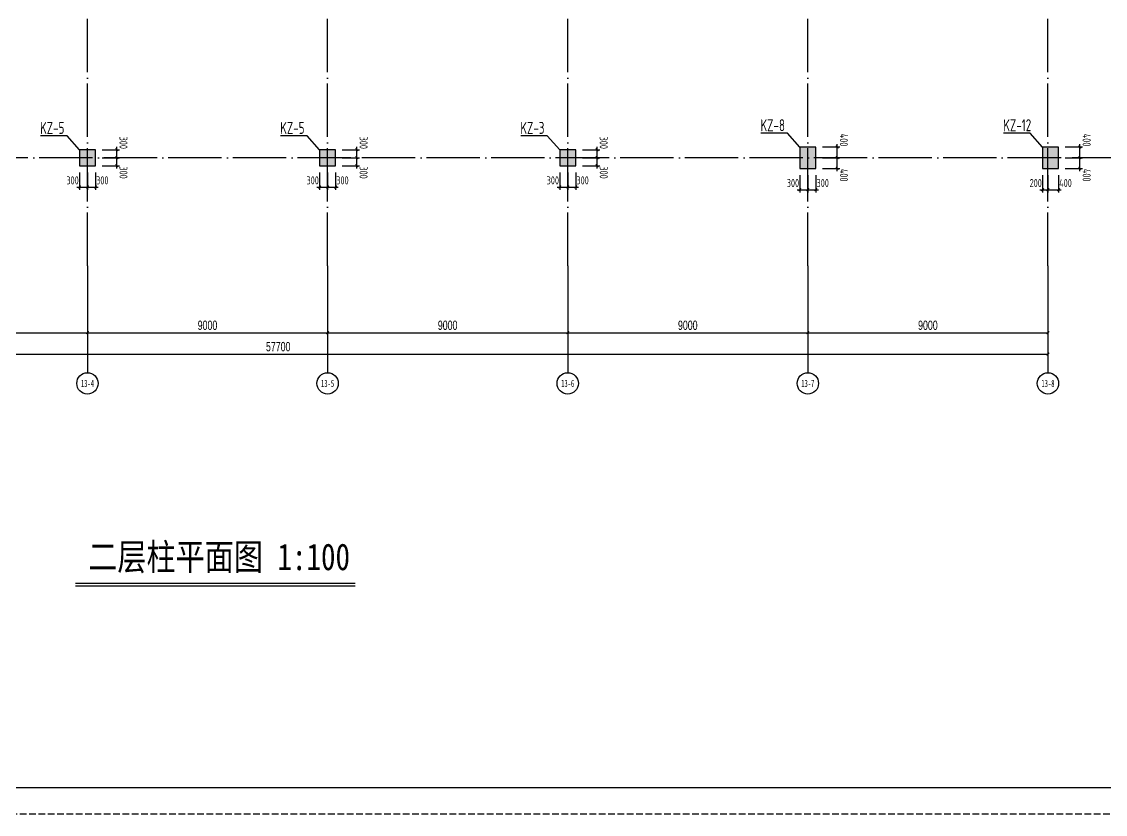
# Model space of a CAD drawing. Extents: x -67167 to 417929, y -86205 to 407116.
# Drawn here: x 103177 to 143792, y 91099 to 120801 of the extents above; entities that cross this region are included whole.
import ezdxf
from ezdxf.enums import TextEntityAlignment as Align

# ---------------------------------------------------------------- set-up
doc = ezdxf.new("R2010")
doc.units = 0
doc.header["$LTSCALE"] = 1000
doc.linetypes.add('DASH', pattern=[0.35, 0.25, -0.1])
doc.linetypes.add('DOTE', pattern=[2.42, 2, -0.2, 0.02, -0.2])
doc.layers.get('Defpoints').update_dxf_attribs({"color": 165})
for name, color, linetype in [('AXIS', 3, 'DOTE'), ('AXIS_TEXT', 7, 'Continuous'), ('COLU', 6, 'Continuous'), ('COLU_DIM', 3, 'Continuous'), ('COLU_HATCH', 251, 'Continuous'), ('COLU_NUM', 7, 'Continuous'), ('s-beam', 4, 'DASH'), ('s-num', 90, 'Continuous'), ('X-104 13#平面$0$01-标注_轴线坐标', 132, 'Continuous'), ('X-104 13#平面$0$02-TEXT_轴号', 7, 'Continuous')]:
    doc.layers.add(name, color=color, linetype=linetype)
doc.styles.add('-宋体', font='simhei.ttf', dxfattribs={"width": 0.8})
doc.styles.add('COMPLEX', font='COMPLEX')
doc.styles.add('TSSD_Bold', font='tssdeng2.shx', dxfattribs={"width": 0.7, "bigfont": 'china.shx'})
doc.styles.add('TSSD_Dimension', font='Tssdeng.shx', dxfattribs={"width": 0.7, "bigfont": 'hztxt.shx'})
doc.styles.add('X-104 13#平面$0$_TCH_AXIS', font='STXIHEI.TTF', dxfattribs={"width": 0.75})
doc.styles.add('X-104 13#平面$0$_TCH_DIM_T3', font='', dxfattribs={"width": 0.705882})
doc.styles.get('X-104 13#平面$0$_TCH_DIM_T3').set_extended_font_data('FZXiHei I-Z08S')
doc.dimstyles.new('TSSD_100_100', dxfattribs={"dimtxt": 300, "dimasz": 100, "dimexe": 100, "dimexo": 250, "dimgap": 100, "dimtad": 1, "dimdec": 0, "dimzin": 0, "dimdsep": 46, "dimtxsty": 'TSSD_Dimension', "dimblk": 'ARCHTICK', "dimblk1": 'ARCHTICK', "dimblk2": 'ARCHTICK', "dimcen": 0, "dimdle": 100, "dimclrt": 7, "dimadec": 0, "dimazin": 0, "dimtfac": 1, "dimtdec": 0, "dimtix": 1, "dimtmove": 2, "dimatfit": 3, "dimfxl": 1, "dimtolj": 1, "dimtzin": 0, "dimarcsym": 0})
doc.dimstyles.new('X-104 13#平面$0$_TCH_ARCH&&100', dxfattribs={"dimtxt": 350, "dimasz": 100, "dimexe": 250, "dimexo": 300, "dimgap": 100, "dimtad": 1, "dimdec": 0, "dimzin": 0, "dimdsep": 46, "dimtxsty": 'X-104 13#平面$0$_TCH_DIM_T3', "dimblk": 'X-104 13#平面$0$_ArchTick', "dimcen": 0.09, "dimclrt": 7, "dimazin": 2, "dimtfac": 1, "dimtdec": 0, "dimtix": 1, "dimtmove": 2, "dimatfit": 3, "dimfxl": 1, "dimtolj": 1, "dimtzin": 0, "dimarcsym": 0})

# ---------------------------------------------------------------- blocks, each defined once
blk = doc.blocks.new('_AXISO')
blk.add_circle((0, 0), 0.5)
at = {"layer": 'AXIS_TEXT', "style": 'COMPLEX', "width": 1.041667}
blk.add_attdef('A', text='', height=0.56, dxfattribs=at).set_placement((-0.25, -0.28), (0.25, -0.28), align=Align.FIT)
blk = doc.blocks.new('X-104 13#平面$0$_ArchTick')
at = {"color": 0, "linetype": 'ByBlock', "const_width": 0.4}
blk.add_lwpolyline([(-0.5, -0.5), (0.5, 0.5)], dxfattribs=at)
blk = doc.blocks.new('*D135')
at = {"layer": 'Defpoints', "color": 0, "transparency": 16777216}
for p in [(83942, 111647), (141642, 111647), (141642, 108347)]:
    blk.add_point(p, dxfattribs=at)
at = {"layer": 'X-104 13#平面$0$01-标注_轴线坐标', "color": 0, "lineweight": -2, "transparency": 16777216}
for p, q in [((83942, 111347), (83942, 108097)), ((141642, 111347), (141642, 108097)), ((83942, 108347), (141642, 108347))]:
    blk.add_line(p, q, dxfattribs=at)
at = {"layer": 'X-104 13#平面$0$01-标注_轴线坐标', "color": 0, "lineweight": -2, "transparency": 16777216, "xscale": 100, "yscale": 100, "zscale": 100, "rotation": 180}
blk.add_blockref('X-104 13#平面$0$_ArchTick', (83942, 108347), dxfattribs=at)
at = {"layer": 'X-104 13#平面$0$01-标注_轴线坐标', "color": 0, "lineweight": -2, "transparency": 16777216, "xscale": 100, "yscale": 100, "zscale": 100}
blk.add_blockref('X-104 13#平面$0$_ArchTick', (141642, 108347), dxfattribs=at)
at = {"layer": 'X-104 13#平面$0$01-标注_轴线坐标', "color": 7, "transparency": 16777216, "insert": (112792, 108622), "char_height": 350, "attachment_point": 5, "style": 'X-104 13#平面$0$_TCH_DIM_T3'}
blk.add_mtext('\\A1;57700', dxfattribs=at)
blk = doc.blocks.new('*D138')
at = {"layer": 'Defpoints', "color": 0, "transparency": 16777216}
for p in [(96642, 111647), (105642, 111647), (105642, 109147)]:
    blk.add_point(p, dxfattribs=at)
at = {"layer": 'X-104 13#平面$0$01-标注_轴线坐标', "color": 0, "lineweight": -2, "transparency": 16777216}
for p, q in [((96642, 111347), (96642, 108897)), ((105642, 111347), (105642, 108897)), ((96642, 109147), (105642, 109147))]:
    blk.add_line(p, q, dxfattribs=at)
at = {"layer": 'X-104 13#平面$0$01-标注_轴线坐标', "color": 0, "lineweight": -2, "transparency": 16777216, "xscale": 100, "yscale": 100, "zscale": 100, "rotation": 180}
blk.add_blockref('X-104 13#平面$0$_ArchTick', (96642, 109147), dxfattribs=at)
at = {"layer": 'X-104 13#平面$0$01-标注_轴线坐标', "color": 0, "lineweight": -2, "transparency": 16777216, "xscale": 100, "yscale": 100, "zscale": 100}
blk.add_blockref('X-104 13#平面$0$_ArchTick', (105642, 109147), dxfattribs=at)
at = {"layer": 'X-104 13#平面$0$01-标注_轴线坐标', "color": 7, "transparency": 16777216, "insert": (101142, 109422), "char_height": 350, "attachment_point": 5, "style": 'X-104 13#平面$0$_TCH_DIM_T3'}
blk.add_mtext('\\A1;9000', dxfattribs=at)
blk = doc.blocks.new('*D139')
at = {"layer": 'Defpoints', "color": 0, "transparency": 16777216}
for p in [(105642, 111647), (114642, 111647), (114642, 109147)]:
    blk.add_point(p, dxfattribs=at)
at = {"layer": 'X-104 13#平面$0$01-标注_轴线坐标', "color": 0, "lineweight": -2, "transparency": 16777216}
for p, q in [((105642, 111347), (105642, 108897)), ((114642, 111347), (114642, 108897)), ((105642, 109147), (114642, 109147))]:
    blk.add_line(p, q, dxfattribs=at)
at = {"layer": 'X-104 13#平面$0$01-标注_轴线坐标', "color": 0, "lineweight": -2, "transparency": 16777216, "xscale": 100, "yscale": 100, "zscale": 100, "rotation": 180}
blk.add_blockref('X-104 13#平面$0$_ArchTick', (105642, 109147), dxfattribs=at)
at = {"layer": 'X-104 13#平面$0$01-标注_轴线坐标', "color": 0, "lineweight": -2, "transparency": 16777216, "xscale": 100, "yscale": 100, "zscale": 100}
blk.add_blockref('X-104 13#平面$0$_ArchTick', (114642, 109147), dxfattribs=at)
at = {"layer": 'X-104 13#平面$0$01-标注_轴线坐标', "color": 7, "transparency": 16777216, "insert": (110142, 109422), "char_height": 350, "attachment_point": 5, "style": 'X-104 13#平面$0$_TCH_DIM_T3'}
blk.add_mtext('\\A1;9000', dxfattribs=at)
blk = doc.blocks.new('*D140')
at = {"layer": 'Defpoints', "color": 0, "transparency": 16777216}
for p in [(114642, 111647), (123642, 111647), (123642, 109147)]:
    blk.add_point(p, dxfattribs=at)
at = {"layer": 'X-104 13#平面$0$01-标注_轴线坐标', "color": 0, "lineweight": -2, "transparency": 16777216}
for p, q in [((114642, 111347), (114642, 108897)), ((123642, 111347), (123642, 108897)), ((114642, 109147), (123642, 109147))]:
    blk.add_line(p, q, dxfattribs=at)
at = {"layer": 'X-104 13#平面$0$01-标注_轴线坐标', "color": 0, "lineweight": -2, "transparency": 16777216, "xscale": 100, "yscale": 100, "zscale": 100, "rotation": 180}
blk.add_blockref('X-104 13#平面$0$_ArchTick', (114642, 109147), dxfattribs=at)
at = {"layer": 'X-104 13#平面$0$01-标注_轴线坐标', "color": 0, "lineweight": -2, "transparency": 16777216, "xscale": 100, "yscale": 100, "zscale": 100}
blk.add_blockref('X-104 13#平面$0$_ArchTick', (123642, 109147), dxfattribs=at)
at = {"layer": 'X-104 13#平面$0$01-标注_轴线坐标', "color": 7, "transparency": 16777216, "insert": (119142, 109422), "char_height": 350, "attachment_point": 5, "style": 'X-104 13#平面$0$_TCH_DIM_T3'}
blk.add_mtext('\\A1;9000', dxfattribs=at)
blk = doc.blocks.new('*D141')
at = {"layer": 'Defpoints', "color": 0, "transparency": 16777216}
for p in [(123642, 111647), (132642, 111647), (132642, 109147)]:
    blk.add_point(p, dxfattribs=at)
at = {"layer": 'X-104 13#平面$0$01-标注_轴线坐标', "color": 0, "lineweight": -2, "transparency": 16777216}
for p, q in [((123642, 111347), (123642, 108897)), ((132642, 111347), (132642, 108897)), ((123642, 109147), (132642, 109147))]:
    blk.add_line(p, q, dxfattribs=at)
at = {"layer": 'X-104 13#平面$0$01-标注_轴线坐标', "color": 0, "lineweight": -2, "transparency": 16777216, "xscale": 100, "yscale": 100, "zscale": 100, "rotation": 180}
blk.add_blockref('X-104 13#平面$0$_ArchTick', (123642, 109147), dxfattribs=at)
at = {"layer": 'X-104 13#平面$0$01-标注_轴线坐标', "color": 0, "lineweight": -2, "transparency": 16777216, "xscale": 100, "yscale": 100, "zscale": 100}
blk.add_blockref('X-104 13#平面$0$_ArchTick', (132642, 109147), dxfattribs=at)
at = {"layer": 'X-104 13#平面$0$01-标注_轴线坐标', "color": 7, "transparency": 16777216, "insert": (128142, 109422), "char_height": 350, "attachment_point": 5, "style": 'X-104 13#平面$0$_TCH_DIM_T3'}
blk.add_mtext('\\A1;9000', dxfattribs=at)
blk = doc.blocks.new('*D142')
at = {"layer": 'Defpoints', "color": 0, "transparency": 16777216}
for p in [(132642, 111647), (141642, 111647), (141642, 109147)]:
    blk.add_point(p, dxfattribs=at)
at = {"layer": 'X-104 13#平面$0$01-标注_轴线坐标', "color": 0, "lineweight": -2, "transparency": 16777216}
for p, q in [((132642, 111347), (132642, 108897)), ((141642, 111347), (141642, 108897)), ((132642, 109147), (141642, 109147))]:
    blk.add_line(p, q, dxfattribs=at)
at = {"layer": 'X-104 13#平面$0$01-标注_轴线坐标', "color": 0, "lineweight": -2, "transparency": 16777216, "xscale": 100, "yscale": 100, "zscale": 100, "rotation": 180}
blk.add_blockref('X-104 13#平面$0$_ArchTick', (132642, 109147), dxfattribs=at)
at = {"layer": 'X-104 13#平面$0$01-标注_轴线坐标', "color": 0, "lineweight": -2, "transparency": 16777216, "xscale": 100, "yscale": 100, "zscale": 100}
blk.add_blockref('X-104 13#平面$0$_ArchTick', (141642, 109147), dxfattribs=at)
at = {"layer": 'X-104 13#平面$0$01-标注_轴线坐标', "color": 7, "transparency": 16777216, "insert": (137142, 109422), "char_height": 350, "attachment_point": 5, "style": 'X-104 13#平面$0$_TCH_DIM_T3'}
blk.add_mtext('\\A1;9000', dxfattribs=at)
blk = doc.blocks.new('图框-A1')
for points, const_width in [([(0, 0), (841, 0), (841, 594), (0, 594)], 0.05), ([(766, 584), (25, 584), (25, 10), (766, 10)], 0.5)]:
    blk.add_lwpolyline(points, close=True, dxfattribs=dict(const_width=const_width))
at = {"const_width": 0.05}
blk.add_lwpolyline([(420.5, 0), (420.5, 2)], dxfattribs=at)
blk = doc.blocks.new('_ArchTick')
at = {"color": 0, "linetype": 'ByBlock', "const_width": 0.4}
blk.add_lwpolyline([(-0.5, -0.5), (0.5, 0.5)], dxfattribs=at)
blk = doc.blocks.new('*D174')
at = {"layer": 'COLU_DIM', "color": 0, "lineweight": -2, "transparency": 16777216}
for p, q in [((105342, 115155), (105342, 114505)), ((105642, 115155), (105642, 114505)), ((105242, 114605), (105742, 114605))]:
    blk.add_line(p, q, dxfattribs=at)
at = {"layer": 'Defpoints', "color": 0, "transparency": 16777216}
for p in [(105342, 115405), (105642, 115405), (105642, 114605)]:
    blk.add_point(p, dxfattribs=at)
at = {"layer": 'COLU_DIM', "color": 0, "lineweight": -2, "transparency": 16777216, "xscale": 100, "yscale": 100, "zscale": 100}
for p, rotation in [((105342, 114605), 180.0000006761821), ((105642, 114605), 6.761820577246511e-07)]:
    blk.add_blockref('_ArchTick', p, dxfattribs=dict(at, rotation=rotation))
at = {"layer": 'COLU_DIM', "color": 7, "transparency": 16777216, "insert": (105084, 114855), "char_height": 300, "attachment_point": 5, "rotation": 0, "style": 'TSSD_Dimension'}
blk.add_mtext('\\A1;300', dxfattribs=at)
blk = doc.blocks.new('*D175')
at = {"layer": 'COLU_DIM', "color": 0, "lineweight": -2, "transparency": 16777216}
for p, q in [((105642, 115155), (105642, 114505)), ((105942, 115155), (105942, 114505)), ((105542, 114605), (106042, 114605))]:
    blk.add_line(p, q, dxfattribs=at)
at = {"layer": 'Defpoints', "color": 0, "transparency": 16777216}
for p in [(105642, 115405), (105942, 115405), (105942, 114605)]:
    blk.add_point(p, dxfattribs=at)
at = {"layer": 'COLU_DIM', "color": 0, "lineweight": -2, "transparency": 16777216, "xscale": 100, "yscale": 100, "zscale": 100}
for p, rotation in [((105642, 114605), 180.0000006761821), ((105942, 114605), 6.761820577246511e-07)]:
    blk.add_blockref('_ArchTick', p, dxfattribs=dict(at, rotation=rotation))
at = {"layer": 'COLU_DIM', "color": 7, "transparency": 16777216, "insert": (106200, 114855), "char_height": 300, "attachment_point": 5, "rotation": 0, "style": 'TSSD_Dimension'}
blk.add_mtext('\\A1;300', dxfattribs=at)
blk = doc.blocks.new('*D176')
at = {"layer": 'COLU_DIM', "color": 0, "lineweight": -2, "transparency": 16777216}
for p, q in [((106742, 115305), (106742, 115805)), ((106192, 115705), (106842, 115705)), ((106192, 115405), (106842, 115405))]:
    blk.add_line(p, q, dxfattribs=at)
at = {"layer": 'Defpoints', "color": 0, "transparency": 16777216}
for p in [(105942, 115705), (105942, 115405), (106742, 115705)]:
    blk.add_point(p, dxfattribs=at)
at = {"layer": 'COLU_DIM', "color": 0, "lineweight": -2, "transparency": 16777216, "xscale": 100, "yscale": 100, "zscale": 100}
for p, rotation in [((106742, 115705), 90.00000067659894), ((106742, 115405), 270.0000006765989)]:
    blk.add_blockref('_ArchTick', p, dxfattribs=dict(at, rotation=rotation))
at = {"layer": 'COLU_DIM', "color": 7, "transparency": 16777216, "insert": (106992, 115147), "char_height": 300, "attachment_point": 5, "rotation": 270, "style": 'TSSD_Dimension'}
blk.add_mtext('\\A1;300', dxfattribs=at)
blk = doc.blocks.new('*D177')
at = {"layer": 'COLU_DIM', "color": 0, "lineweight": -2, "transparency": 16777216}
for p, q in [((106192, 116005), (106842, 116005)), ((106742, 115605), (106742, 116105)), ((106192, 115705), (106842, 115705))]:
    blk.add_line(p, q, dxfattribs=at)
at = {"layer": 'Defpoints', "color": 0, "transparency": 16777216}
for p in [(105942, 116005), (106742, 116005), (105942, 115705)]:
    blk.add_point(p, dxfattribs=at)
at = {"layer": 'COLU_DIM', "color": 0, "lineweight": -2, "transparency": 16777216, "xscale": 100, "yscale": 100, "zscale": 100}
for p, rotation in [((106742, 116005), 90.00000067659894), ((106742, 115705), 270.0000006765989)]:
    blk.add_blockref('_ArchTick', p, dxfattribs=dict(at, rotation=rotation))
at = {"layer": 'COLU_DIM', "color": 7, "transparency": 16777216, "insert": (106992, 116263), "char_height": 300, "attachment_point": 5, "rotation": 270, "style": 'TSSD_Dimension'}
blk.add_mtext('\\A1;300', dxfattribs=at)
blk = doc.blocks.new('*D178')
at = {"layer": 'COLU_DIM', "color": 0, "lineweight": -2, "transparency": 16777216}
for p, q in [((114342, 115155), (114342, 114505)), ((114642, 115155), (114642, 114505)), ((114242, 114605), (114742, 114605))]:
    blk.add_line(p, q, dxfattribs=at)
at = {"layer": 'Defpoints', "color": 0, "transparency": 16777216}
for p in [(114342, 115405), (114642, 115405), (114642, 114605)]:
    blk.add_point(p, dxfattribs=at)
at = {"layer": 'COLU_DIM', "color": 0, "lineweight": -2, "transparency": 16777216, "xscale": 100, "yscale": 100, "zscale": 100}
for p, rotation in [((114342, 114605), 180.0000006761821), ((114642, 114605), 6.761820577246511e-07)]:
    blk.add_blockref('_ArchTick', p, dxfattribs=dict(at, rotation=rotation))
at = {"layer": 'COLU_DIM', "color": 7, "transparency": 16777216, "insert": (114084, 114855), "char_height": 300, "attachment_point": 5, "rotation": 0, "style": 'TSSD_Dimension'}
blk.add_mtext('\\A1;300', dxfattribs=at)
blk = doc.blocks.new('*D179')
at = {"layer": 'COLU_DIM', "color": 0, "lineweight": -2, "transparency": 16777216}
for p, q in [((114642, 115155), (114642, 114505)), ((114942, 115155), (114942, 114505)), ((114542, 114605), (115042, 114605))]:
    blk.add_line(p, q, dxfattribs=at)
at = {"layer": 'Defpoints', "color": 0, "transparency": 16777216}
for p in [(114642, 115405), (114942, 115405), (114942, 114605)]:
    blk.add_point(p, dxfattribs=at)
at = {"layer": 'COLU_DIM', "color": 0, "lineweight": -2, "transparency": 16777216, "xscale": 100, "yscale": 100, "zscale": 100}
for p, rotation in [((114642, 114605), 180.0000006761821), ((114942, 114605), 6.761820577246511e-07)]:
    blk.add_blockref('_ArchTick', p, dxfattribs=dict(at, rotation=rotation))
at = {"layer": 'COLU_DIM', "color": 7, "transparency": 16777216, "insert": (115200, 114855), "char_height": 300, "attachment_point": 5, "rotation": 0, "style": 'TSSD_Dimension'}
blk.add_mtext('\\A1;300', dxfattribs=at)
blk = doc.blocks.new('*D180')
at = {"layer": 'COLU_DIM', "color": 0, "lineweight": -2, "transparency": 16777216}
for p, q in [((115742, 115305), (115742, 115805)), ((115192, 115705), (115842, 115705)), ((115192, 115405), (115842, 115405))]:
    blk.add_line(p, q, dxfattribs=at)
at = {"layer": 'Defpoints', "color": 0, "transparency": 16777216}
for p in [(114942, 115705), (114942, 115405), (115742, 115705)]:
    blk.add_point(p, dxfattribs=at)
at = {"layer": 'COLU_DIM', "color": 0, "lineweight": -2, "transparency": 16777216, "xscale": 100, "yscale": 100, "zscale": 100}
for p, rotation in [((115742, 115705), 90.00000067659894), ((115742, 115405), 270.0000006765989)]:
    blk.add_blockref('_ArchTick', p, dxfattribs=dict(at, rotation=rotation))
at = {"layer": 'COLU_DIM', "color": 7, "transparency": 16777216, "insert": (115992, 115147), "char_height": 300, "attachment_point": 5, "rotation": 270, "style": 'TSSD_Dimension'}
blk.add_mtext('\\A1;300', dxfattribs=at)
blk = doc.blocks.new('*D181')
at = {"layer": 'COLU_DIM', "color": 0, "lineweight": -2, "transparency": 16777216}
for p, q in [((115192, 116005), (115842, 116005)), ((115742, 115605), (115742, 116105)), ((115192, 115705), (115842, 115705))]:
    blk.add_line(p, q, dxfattribs=at)
at = {"layer": 'Defpoints', "color": 0, "transparency": 16777216}
for p in [(114942, 116005), (115742, 116005), (114942, 115705)]:
    blk.add_point(p, dxfattribs=at)
at = {"layer": 'COLU_DIM', "color": 0, "lineweight": -2, "transparency": 16777216, "xscale": 100, "yscale": 100, "zscale": 100}
for p, rotation in [((115742, 116005), 90.00000067659894), ((115742, 115705), 270.0000006765989)]:
    blk.add_blockref('_ArchTick', p, dxfattribs=dict(at, rotation=rotation))
at = {"layer": 'COLU_DIM', "color": 7, "transparency": 16777216, "insert": (115992, 116263), "char_height": 300, "attachment_point": 5, "rotation": 270, "style": 'TSSD_Dimension'}
blk.add_mtext('\\A1;300', dxfattribs=at)
blk = doc.blocks.new('*D182')
at = {"layer": 'COLU_DIM', "color": 0, "lineweight": -2, "transparency": 16777216}
for p, q in [((123342, 115155), (123342, 114505)), ((123642, 115155), (123642, 114505)), ((123242, 114605), (123742, 114605))]:
    blk.add_line(p, q, dxfattribs=at)
at = {"layer": 'Defpoints', "color": 0, "transparency": 16777216}
for p in [(123342, 115405), (123642, 115405), (123642, 114605)]:
    blk.add_point(p, dxfattribs=at)
at = {"layer": 'COLU_DIM', "color": 0, "lineweight": -2, "transparency": 16777216, "xscale": 100, "yscale": 100, "zscale": 100}
for p, rotation in [((123342, 114605), 180.0000006761821), ((123642, 114605), 6.761820577246511e-07)]:
    blk.add_blockref('_ArchTick', p, dxfattribs=dict(at, rotation=rotation))
at = {"layer": 'COLU_DIM', "color": 7, "transparency": 16777216, "insert": (123084, 114855), "char_height": 300, "attachment_point": 5, "rotation": 0, "style": 'TSSD_Dimension'}
blk.add_mtext('\\A1;300', dxfattribs=at)
blk = doc.blocks.new('*D183')
at = {"layer": 'COLU_DIM', "color": 0, "lineweight": -2, "transparency": 16777216}
for p, q in [((123642, 115155), (123642, 114505)), ((123942, 115155), (123942, 114505)), ((123542, 114605), (124042, 114605))]:
    blk.add_line(p, q, dxfattribs=at)
at = {"layer": 'Defpoints', "color": 0, "transparency": 16777216}
for p in [(123642, 115405), (123942, 115405), (123942, 114605)]:
    blk.add_point(p, dxfattribs=at)
at = {"layer": 'COLU_DIM', "color": 0, "lineweight": -2, "transparency": 16777216, "xscale": 100, "yscale": 100, "zscale": 100}
for p, rotation in [((123642, 114605), 180.0000006761821), ((123942, 114605), 6.761820577246511e-07)]:
    blk.add_blockref('_ArchTick', p, dxfattribs=dict(at, rotation=rotation))
at = {"layer": 'COLU_DIM', "color": 7, "transparency": 16777216, "insert": (124200, 114855), "char_height": 300, "attachment_point": 5, "rotation": 0, "style": 'TSSD_Dimension'}
blk.add_mtext('\\A1;300', dxfattribs=at)
blk = doc.blocks.new('*D184')
at = {"layer": 'COLU_DIM', "color": 0, "lineweight": -2, "transparency": 16777216}
for p, q in [((124742, 115305), (124742, 115805)), ((124192, 115705), (124842, 115705)), ((124192, 115405), (124842, 115405))]:
    blk.add_line(p, q, dxfattribs=at)
at = {"layer": 'Defpoints', "color": 0, "transparency": 16777216}
for p in [(123942, 115705), (123942, 115405), (124742, 115705)]:
    blk.add_point(p, dxfattribs=at)
at = {"layer": 'COLU_DIM', "color": 0, "lineweight": -2, "transparency": 16777216, "xscale": 100, "yscale": 100, "zscale": 100}
for p, rotation in [((124742, 115705), 90.00000067659894), ((124742, 115405), 270.0000006765989)]:
    blk.add_blockref('_ArchTick', p, dxfattribs=dict(at, rotation=rotation))
at = {"layer": 'COLU_DIM', "color": 7, "transparency": 16777216, "insert": (124992, 115147), "char_height": 300, "attachment_point": 5, "rotation": 270, "style": 'TSSD_Dimension'}
blk.add_mtext('\\A1;300', dxfattribs=at)
blk = doc.blocks.new('*D185')
at = {"layer": 'COLU_DIM', "color": 0, "lineweight": -2, "transparency": 16777216}
for p, q in [((124192, 116005), (124842, 116005)), ((124742, 115605), (124742, 116105)), ((124192, 115705), (124842, 115705))]:
    blk.add_line(p, q, dxfattribs=at)
at = {"layer": 'Defpoints', "color": 0, "transparency": 16777216}
for p in [(123942, 116005), (124742, 116005), (123942, 115705)]:
    blk.add_point(p, dxfattribs=at)
at = {"layer": 'COLU_DIM', "color": 0, "lineweight": -2, "transparency": 16777216, "xscale": 100, "yscale": 100, "zscale": 100}
for p, rotation in [((124742, 116005), 90.00000067659894), ((124742, 115705), 270.0000006765989)]:
    blk.add_blockref('_ArchTick', p, dxfattribs=dict(at, rotation=rotation))
at = {"layer": 'COLU_DIM', "color": 7, "transparency": 16777216, "insert": (124992, 116263), "char_height": 300, "attachment_point": 5, "rotation": 270, "style": 'TSSD_Dimension'}
blk.add_mtext('\\A1;300', dxfattribs=at)
blk = doc.blocks.new('*D228')
at = {"layer": 'COLU_DIM', "color": 0, "lineweight": -2, "transparency": 16777216}
for p, q in [((132342, 115055), (132342, 114405)), ((132642, 115055), (132642, 114405)), ((132242, 114505), (132742, 114505))]:
    blk.add_line(p, q, dxfattribs=at)
at = {"layer": 'Defpoints', "color": 0, "transparency": 16777216}
for p in [(132342, 115305), (132642, 115305), (132642, 114505)]:
    blk.add_point(p, dxfattribs=at)
at = {"layer": 'COLU_DIM', "color": 0, "lineweight": -2, "transparency": 16777216, "xscale": 100, "yscale": 100, "zscale": 100}
for p, rotation in [((132342, 114505), 180.0000006761821), ((132642, 114505), 6.761820577246511e-07)]:
    blk.add_blockref('_ArchTick', p, dxfattribs=dict(at, rotation=rotation))
at = {"layer": 'COLU_DIM', "color": 7, "transparency": 16777216, "insert": (132084, 114755), "char_height": 300, "attachment_point": 5, "rotation": 0, "style": 'TSSD_Dimension'}
blk.add_mtext('\\A1;300', dxfattribs=at)
blk = doc.blocks.new('*D229')
at = {"layer": 'COLU_DIM', "color": 0, "lineweight": -2, "transparency": 16777216}
for p, q in [((132642, 115055), (132642, 114405)), ((132942, 115055), (132942, 114405)), ((132542, 114505), (133042, 114505))]:
    blk.add_line(p, q, dxfattribs=at)
at = {"layer": 'Defpoints', "color": 0, "transparency": 16777216}
for p in [(132642, 115305), (132942, 115305), (132942, 114505)]:
    blk.add_point(p, dxfattribs=at)
at = {"layer": 'COLU_DIM', "color": 0, "lineweight": -2, "transparency": 16777216, "xscale": 100, "yscale": 100, "zscale": 100}
for p, rotation in [((132642, 114505), 180.0000006761821), ((132942, 114505), 6.761820577246511e-07)]:
    blk.add_blockref('_ArchTick', p, dxfattribs=dict(at, rotation=rotation))
at = {"layer": 'COLU_DIM', "color": 7, "transparency": 16777216, "insert": (133200, 114755), "char_height": 300, "attachment_point": 5, "rotation": 0, "style": 'TSSD_Dimension'}
blk.add_mtext('\\A1;300', dxfattribs=at)
blk = doc.blocks.new('*D230')
at = {"layer": 'COLU_DIM', "color": 0, "lineweight": -2, "transparency": 16777216}
for p, q in [((133742, 115205), (133742, 115805)), ((133192, 115705), (133842, 115705)), ((133192, 115305), (133842, 115305))]:
    blk.add_line(p, q, dxfattribs=at)
at = {"layer": 'Defpoints', "color": 0, "transparency": 16777216}
for p in [(132942, 115705), (133742, 115705), (132942, 115305)]:
    blk.add_point(p, dxfattribs=at)
at = {"layer": 'COLU_DIM', "color": 0, "lineweight": -2, "transparency": 16777216, "xscale": 100, "yscale": 100, "zscale": 100}
for p, rotation in [((133742, 115705), 90.00000067659894), ((133742, 115305), 270.0000006765989)]:
    blk.add_blockref('_ArchTick', p, dxfattribs=dict(at, rotation=rotation))
at = {"layer": 'COLU_DIM', "color": 7, "transparency": 16777216, "insert": (133992, 115047), "char_height": 300, "attachment_point": 5, "rotation": 270, "style": 'TSSD_Dimension'}
blk.add_mtext('\\A1;400', dxfattribs=at)
blk = doc.blocks.new('*D231')
at = {"layer": 'COLU_DIM', "color": 0, "lineweight": -2, "transparency": 16777216}
for p, q in [((133742, 115605), (133742, 116205)), ((133192, 116105), (133842, 116105)), ((133192, 115705), (133842, 115705))]:
    blk.add_line(p, q, dxfattribs=at)
at = {"layer": 'Defpoints', "color": 0, "transparency": 16777216}
for p in [(132942, 116105), (133742, 116105), (132942, 115705)]:
    blk.add_point(p, dxfattribs=at)
at = {"layer": 'COLU_DIM', "color": 0, "lineweight": -2, "transparency": 16777216, "xscale": 100, "yscale": 100, "zscale": 100}
for p, rotation in [((133742, 116105), 90.00000067659894), ((133742, 115705), 270.0000006765989)]:
    blk.add_blockref('_ArchTick', p, dxfattribs=dict(at, rotation=rotation))
at = {"layer": 'COLU_DIM', "color": 7, "transparency": 16777216, "insert": (133992, 116363), "char_height": 300, "attachment_point": 5, "rotation": 270, "style": 'TSSD_Dimension'}
blk.add_mtext('\\A1;400', dxfattribs=at)
blk = doc.blocks.new('*D232')
at = {"layer": 'COLU_DIM', "color": 0, "lineweight": -2, "transparency": 16777216}
for p, q in [((141442, 115055), (141442, 114405)), ((141642, 115055), (141642, 114405)), ((141342, 114505), (141742, 114505))]:
    blk.add_line(p, q, dxfattribs=at)
at = {"layer": 'Defpoints', "color": 0, "transparency": 16777216}
for p in [(141442, 115305), (141642, 115305), (141642, 114505)]:
    blk.add_point(p, dxfattribs=at)
at = {"layer": 'COLU_DIM', "color": 0, "lineweight": -2, "transparency": 16777216, "xscale": 100, "yscale": 100, "zscale": 100}
for p, rotation in [((141442, 114505), 180.0000006761821), ((141642, 114505), 6.761820577246511e-07)]:
    blk.add_blockref('_ArchTick', p, dxfattribs=dict(at, rotation=rotation))
at = {"layer": 'COLU_DIM', "color": 7, "transparency": 16777216, "insert": (141184, 114755), "char_height": 300, "attachment_point": 5, "rotation": 0, "style": 'TSSD_Dimension'}
blk.add_mtext('\\A1;200', dxfattribs=at)
blk = doc.blocks.new('*D233')
at = {"layer": 'COLU_DIM', "color": 0, "lineweight": -2, "transparency": 16777216}
for p, q in [((141642, 115055), (141642, 114405)), ((142042, 115055), (142042, 114405)), ((141542, 114505), (142142, 114505))]:
    blk.add_line(p, q, dxfattribs=at)
at = {"layer": 'Defpoints', "color": 0, "transparency": 16777216}
for p in [(141642, 115305), (142042, 115305), (142042, 114505)]:
    blk.add_point(p, dxfattribs=at)
at = {"layer": 'COLU_DIM', "color": 0, "lineweight": -2, "transparency": 16777216, "xscale": 100, "yscale": 100, "zscale": 100}
for p, rotation in [((141642, 114505), 180.0000006761821), ((142042, 114505), 6.761820577246511e-07)]:
    blk.add_blockref('_ArchTick', p, dxfattribs=dict(at, rotation=rotation))
at = {"layer": 'COLU_DIM', "color": 7, "transparency": 16777216, "insert": (142300, 114755), "char_height": 300, "attachment_point": 5, "rotation": 0, "style": 'TSSD_Dimension'}
blk.add_mtext('\\A1;400', dxfattribs=at)
blk = doc.blocks.new('*D234')
at = {"layer": 'COLU_DIM', "color": 0, "lineweight": -2, "transparency": 16777216}
for p, q in [((142842, 115205), (142842, 115805)), ((142292, 115705), (142942, 115705)), ((142292, 115305), (142942, 115305))]:
    blk.add_line(p, q, dxfattribs=at)
at = {"layer": 'Defpoints', "color": 0, "transparency": 16777216}
for p in [(142042, 115705), (142842, 115705), (142042, 115305)]:
    blk.add_point(p, dxfattribs=at)
at = {"layer": 'COLU_DIM', "color": 0, "lineweight": -2, "transparency": 16777216, "xscale": 100, "yscale": 100, "zscale": 100}
for p, rotation in [((142842, 115705), 90.00000067659894), ((142842, 115305), 270.0000006765989)]:
    blk.add_blockref('_ArchTick', p, dxfattribs=dict(at, rotation=rotation))
at = {"layer": 'COLU_DIM', "color": 7, "transparency": 16777216, "insert": (143092, 115047), "char_height": 300, "attachment_point": 5, "rotation": 270, "style": 'TSSD_Dimension'}
blk.add_mtext('\\A1;400', dxfattribs=at)
blk = doc.blocks.new('*D235')
at = {"layer": 'COLU_DIM', "color": 0, "lineweight": -2, "transparency": 16777216}
for p, q in [((142842, 115605), (142842, 116205)), ((142292, 116105), (142942, 116105)), ((142292, 115705), (142942, 115705))]:
    blk.add_line(p, q, dxfattribs=at)
at = {"layer": 'Defpoints', "color": 0, "transparency": 16777216}
for p in [(142042, 116105), (142842, 116105), (142042, 115705)]:
    blk.add_point(p, dxfattribs=at)
at = {"layer": 'COLU_DIM', "color": 0, "lineweight": -2, "transparency": 16777216, "xscale": 100, "yscale": 100, "zscale": 100}
for p, rotation in [((142842, 116105), 90.00000067659894), ((142842, 115705), 270.0000006765989)]:
    blk.add_blockref('_ArchTick', p, dxfattribs=dict(at, rotation=rotation))
at = {"layer": 'COLU_DIM', "color": 7, "transparency": 16777216, "insert": (143092, 116363), "char_height": 300, "attachment_point": 5, "rotation": 270, "style": 'TSSD_Dimension'}
blk.add_mtext('\\A1;400', dxfattribs=at)

msp = doc.modelspace()

# ---------------------------------------------------------------- linework, layer by layer
at = {"layer": 'AXIS'}
for p, q in [((105642.283, 111647.224), (105642.282, 138253.272)), ((114642.283, 111647.224), (114642.282, 138253.272)), ((123642.283, 111647.224), (123642.282, 138253.272)), ((132642.283, 111647.224), (132642.282, 138253.272)), ((141642.283, 111647.224), (141642.282, 138253.272)), ((144550.704, 115704.846), (81217.267, 115704.845))]:
    msp.add_line(p, q, dxfattribs=at)
at = {"layer": 'COLU'}
for points in [[(105342.283, 115404.844), (105942.283, 115404.844), (105942.283, 116004.844), (105342.283, 116004.844)], [(114342.283, 115404.844), (114942.283, 115404.844), (114942.283, 116004.844), (114342.283, 116004.844)], [(123342.283, 115404.844), (123942.283, 115404.844), (123942.283, 116004.844), (123342.283, 116004.844)]]:
    msp.add_lwpolyline(points, close=True, dxfattribs=at)
for points in [[(132942.283, 115304.844), (132942.283, 116104.844), (132342.283, 116104.844), (132342.283, 115304.844), (132942.283, 115304.844)], [(142042.283, 115304.844), (142042.283, 116104.844), (141442.283, 116104.844), (141442.283, 115304.844), (142042.283, 115304.844)]]:
    msp.add_lwpolyline(points, dxfattribs=at)
at = {"layer": 'COLU_HATCH'}
for points in [[(105342.283, 115404.844), (105942.283, 115404.844), (105342.283, 116004.844), (105942.283, 116004.844)], [(114342.283, 115404.844), (114942.283, 115404.844), (114342.283, 116004.844), (114942.283, 116004.844)], [(123342.283, 115404.844), (123942.283, 115404.844), (123342.283, 116004.844), (123942.283, 116004.844)], [(132342.283, 115304.844), (132942.283, 115304.844), (132342.283, 116104.844), (132942.283, 116104.844)], [(141442.283, 115304.844), (142042.283, 115304.844), (141442.283, 116104.844), (142042.283, 116104.844)]]:
    msp.add_solid(points, dxfattribs=at)
at = {"layer": 'COLU_NUM'}
for p, q in [((131876.532, 116627.413), (130879.547, 116627.413)), ((132342.283, 116104.846), (131876.532, 116627.413)), ((140976.532, 116627.413), (139979.547, 116627.413)), ((141442.283, 116104.846), (140976.532, 116627.413)), ((104876.532, 116527.413), (103879.547, 116527.413)), ((105342.283, 116004.845), (104876.532, 116527.413)), ((113876.532, 116527.413), (112879.547, 116527.413)), ((114342.283, 116004.845), (113876.532, 116527.413)), ((122876.532, 116527.413), (121879.547, 116527.413)), ((123342.283, 116004.845), (122876.532, 116527.413))]:
    msp.add_line(p, q, dxfattribs=at)
at = {"layer": 's-beam'}
msp.add_lwpolyline([(73507.761, 150501.127), (157607.761, 150501.128), (157607.762, 91101.128), (73507.762, 91101.127)], close=True, dxfattribs=at)
at = {"layer": 's-num', "const_width": 50}
msp.add_lwpolyline([(105193.088, 99756.624), (115680.258, 99756.624)], dxfattribs=at)
at = {"layer": 's-num'}
msp.add_lwpolyline([(105193.088, 99656.624), (115680.258, 99656.624)], dxfattribs=at)
at = {"layer": 'X-104 13#平面$0$01-标注_轴线坐标'}
for p, q in [((105642.283, 111647.224), (105642.283, 107647.224)), ((114642.283, 111647.224), (114642.283, 107647.224)), ((123642.283, 111647.224), (123642.283, 107647.224)), ((132642.283, 111647.224), (132642.283, 107647.224)), ((141642.283, 111647.224), (141642.283, 107647.224))]:
    msp.add_line(p, q, dxfattribs=at)

# ---------------------------------------------------------------- block references
at = {"xscale": 99.99999999999991, "yscale": 99.99999999999991, "zscale": 99.99999999999991, "rotation": 6.766459210986319e-07}
msp.add_blockref('图框-A1', (73507.762, 91101.127), dxfattribs=at)
at = {"layer": 'X-104 13#平面$0$01-标注_轴线坐标'}
ref = msp.add_blockref('_AXISO', (105642.283, 107247.224), dxfattribs=dict(at, xscale=799.9999999999995, yscale=799.9999999999995, zscale=799.9999999999995, rotation=6.766459210986319e-07))
ref.add_attrib('A', '13-4', dxfattribs={"layer": 'X-104 13#平面$0$02-TEXT_轴号', "height": 270.2012, "rotation": 0.0000007, "style": 'X-104 13#平面$0$_TCH_AXIS', "width": 0.680062}).set_placement((105397.032, 107112.123), (105887.533, 107112.123), align=Align.FIT)
ref = msp.add_blockref('_AXISO', (114642.283, 107247.224), dxfattribs=dict(at, xscale=799.9999999999995, yscale=799.9999999999995, zscale=799.9999999999995, rotation=6.766459210986319e-07))
ref.add_attrib('A', '13-5', dxfattribs={"layer": 'X-104 13#平面$0$02-TEXT_轴号', "height": 272.1439, "rotation": 0.0000007, "style": 'X-104 13#平面$0$_TCH_AXIS', "width": 0.673727}).set_placement((114397.57, 107111.152), (114886.996, 107111.152), align=Align.FIT)
ref = msp.add_blockref('_AXISO', (123642.283, 107247.224), dxfattribs=dict(at, xscale=799.9999999999995, yscale=799.9999999999995, zscale=799.9999999999995, rotation=6.766459210986319e-07))
ref.add_attrib('A', '13-6', dxfattribs={"layer": 'X-104 13#平面$0$02-TEXT_轴号', "height": 272.1439, "rotation": 0.0000007, "style": 'X-104 13#平面$0$_TCH_AXIS', "width": 0.673727}).set_placement((123397.57, 107111.152), (123886.996, 107111.152), align=Align.FIT)
ref = msp.add_blockref('_AXISO', (132642.283, 107247.224), dxfattribs=dict(at, xscale=799.9999999999995, yscale=799.9999999999995, zscale=799.9999999999995, rotation=6.766459210986319e-07))
ref.add_attrib('A', '13-7', dxfattribs={"layer": 'X-104 13#平面$0$02-TEXT_轴号', "height": 270.2012, "rotation": 0.0000007, "style": 'X-104 13#平面$0$_TCH_AXIS', "width": 0.680062}).set_placement((132397.032, 107112.123), (132887.533, 107112.123), align=Align.FIT)
ref = msp.add_blockref('_AXISO', (141642.283, 107247.224), dxfattribs=dict(at, xscale=799.9999999999995, yscale=799.9999999999995, zscale=799.9999999999995, rotation=6.766459210986319e-07))
ref.add_attrib('A', '13-8', dxfattribs={"layer": 'X-104 13#平面$0$02-TEXT_轴号', "height": 270.9983, "rotation": 0.0000007, "style": 'X-104 13#平面$0$_TCH_AXIS', "width": 0.677453}).set_placement((141397.252, 107111.725), (141887.313, 107111.725), align=Align.FIT)

# ---------------------------------------------------------------- texts
at = {"layer": 'COLU_NUM', "color": 21, "style": 'TSSD_Bold', "width": 0.7}
for s, p in [('KZ-5', (103870.923, 116589.858)), ('KZ-5', (112870.923, 116589.859)), ('KZ-3', (121870.923, 116589.859)), ('KZ-8', (130870.923, 116689.859)), ('KZ-12', (139970.923, 116689.859))]:
    msp.add_text(s, height=450, rotation=0.4540883, dxfattribs=at).set_placement(p)
at = {"layer": 's-num', "style": '-宋体', "width": 0.8}
msp.add_text('二层柱平面图 1:100', height=1000, rotation=0.0000007, dxfattribs=at).set_placement((110577.581, 99948.75), align=Align.BOTTOM_CENTER)

# ---------------------------------------------------------------- dimensions: what is measured, and where the dimension line sits
at = {"layer": 'COLU_DIM'}
for base, p1, p2, angle, picture, middle in [((106742.283, 116004.845), (105942.283, 115704.845), (105942.283, 116004.845), 90.0000007, '*D177', (106992.283, 116262.922)), ((115742.283, 116004.845), (114942.283, 115704.845), (114942.283, 116004.845), 90.0000007, '*D181', (115992.283, 116262.922)), ((124742.283, 116004.845), (123942.283, 115704.845), (123942.283, 116004.845), 90.0000007, '*D185', (124992.283, 116262.922)), ((133742.283, 116104.846), (132942.283, 115704.846), (132942.283, 116104.846), 90.0000007, '*D231', (133992.283, 116362.923)), ((142842.283, 116104.846), (142042.283, 115704.846), (142042.283, 116104.846), 90.0000007, '*D235', (143092.283, 116362.923)), ((106742.283, 115704.845), (105942.283, 115404.845), (105942.283, 115704.845), 90.0000007, '*D176', (106992.283, 115146.768)), ((115742.283, 115704.845), (114942.283, 115404.845), (114942.283, 115704.845), 90.0000007, '*D180', (115992.283, 115146.768)), ((124742.283, 115704.845), (123942.283, 115404.845), (123942.283, 115704.845), 90.0000007, '*D184', (124992.283, 115146.769)), ((133742.283, 115704.846), (132942.283, 115304.846), (132942.283, 115704.846), 90.0000007, '*D230', (133992.283, 115046.769)), ((142842.283, 115704.846), (142042.283, 115304.846), (142042.283, 115704.846), 90.0000007, '*D234', (143092.283, 115046.769)), ((105642.283, 114604.845), (105342.283, 115404.845), (105642.283, 115404.845), 0.0000007, '*D174', (105084.206, 114854.845)), ((105942.283, 114604.845), (105642.283, 115404.845), (105942.283, 115404.845), 0.0000007, '*D175', (106200.36, 114854.845)), ((114642.283, 114604.845), (114342.283, 115404.845), (114642.283, 115404.845), 0.0000007, '*D178', (114084.206, 114854.845)), ((114942.283, 114604.845), (114642.283, 115404.845), (114942.283, 115404.845), 0.0000007, '*D179', (115200.36, 114854.845)), ((123642.283, 114604.845), (123342.283, 115404.845), (123642.283, 115404.845), 0.0000007, '*D182', (123084.206, 114854.845)), ((123942.283, 114604.845), (123642.283, 115404.845), (123942.283, 115404.845), 0.0000007, '*D183', (124200.36, 114854.846)), ((132642.283, 114504.846), (132342.283, 115304.846), (132642.283, 115304.846), 0.0000007, '*D228', (132084.206, 114754.846)), ((132942.283, 114504.846), (132642.283, 115304.846), (132942.283, 115304.846), 0.0000007, '*D229', (133200.36, 114754.846)), ((141642.283, 114504.846), (141442.283, 115304.846), (141642.283, 115304.846), 0.0000007, '*D232', (141184.206, 114754.846)), ((142042.283, 114504.846), (141642.283, 115304.846), (142042.283, 115304.846), 0.0000007, '*D233', (142300.36, 114754.846))]:
    dim = msp.add_linear_dim(base=base, p1=p1, p2=p2, angle=angle, dimstyle='TSSD_100_100', dxfattribs=at)
    dim.commit()
    dim.dimension.update_dxf_attribs({"geometry": picture, "text_midpoint": middle, "dimtype": 160})
at = {"layer": 'X-104 13#平面$0$01-标注_轴线坐标'}
for p1, p2, distance, picture, middle in [((83942.283, 111647.223), (141642.283, 111647.224), -3300, '*D135', (112792.283, 108622.224)), ((96642.283, 111647.223), (105642.283, 111647.224), -2500, '*D138', (101142.283, 109422.224)), ((105642.283, 111647.224), (114642.283, 111647.224), -2500, '*D139', (110142.283, 109422.224)), ((114642.283, 111647.224), (123642.283, 111647.224), -2500, '*D140', (119142.283, 109422.224)), ((123642.283, 111647.224), (132642.283, 111647.224), -2500, '*D141', (128142.283, 109422.224)), ((132642.283, 111647.224), (141642.283, 111647.224), -2500, '*D142', (137142.283, 109422.224))]:
    dim = msp.add_aligned_dim(p1=p1, p2=p2, distance=distance, dimstyle='X-104 13#平面$0$_TCH_ARCH&&100', dxfattribs=at)
    dim.commit()
    dim.dimension.update_dxf_attribs({"geometry": picture, "text_midpoint": middle})

doc.saveas('drawing.dxf')
